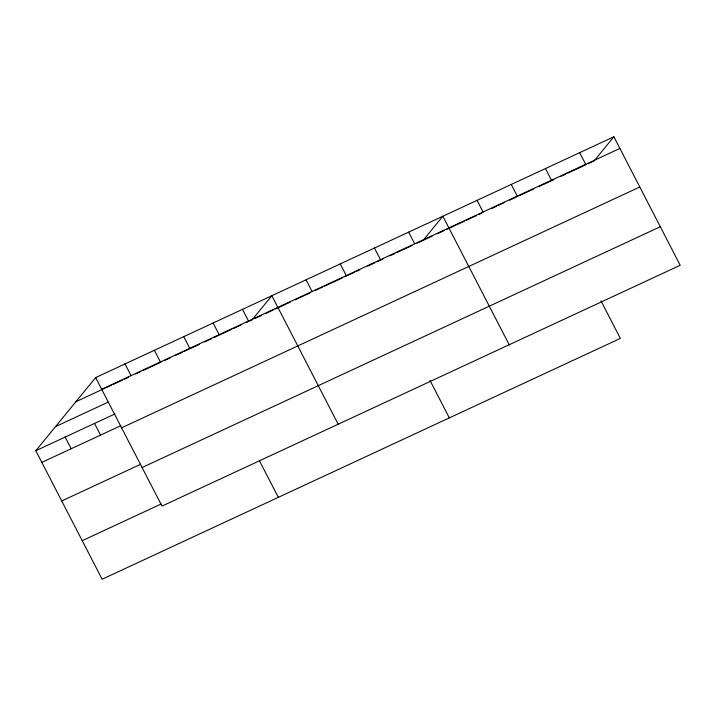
<?xml version="1.0" encoding="UTF-8"?>
<svg xmlns="http://www.w3.org/2000/svg" width="716" height="716" viewBox="0 0 716 716"><rect width="100%" height="100%" fill="white"/><g stroke="black" fill="none" stroke-linecap="round" stroke-linejoin="round"><path stroke-width="1.07" d="M600.957 300.845L620.342 338.417L102.128 579.235L35.8 450.722L95.658 377.583L613.872 136.765L680.2 265.278L161.986 506.096L95.658 377.583M423.102 240.37L442.855 216.232L509.192 344.745M613.872 136.765L594.119 160.903L588.078 163.704M101.681 389.262L619.895 148.436M75.905 401.721L105.27 388.072M106.281 387.607L111.347 385.253M113.37 384.313L122.481 380.071M124.503 379.131L128.558 377.251M135.646 373.958L140.712 371.604M142.735 370.664L160.957 362.189M165.011 360.309L170.077 357.955M175.134 355.601L182.222 352.308M184.254 351.368L199.442 344.315M204.507 341.962L211.587 338.668M213.619 337.719L231.841 329.253M233.872 328.313L240.961 325.019M246.018 322.665L252.095 319.837L271.847 295.708L338.176 424.221M255.111 318.441L261.152 315.631M266.182 313.295L273.217 310.028M275.23 309.088L285.29 304.416M286.302 303.951L290.32 302.08M295.35 299.736L310.44 292.728M315.47 290.392L319.497 288.521M320.5 288.056L322.513 287.116M324.527 286.185L342.633 277.772M344.647 276.832L354.706 272.161M356.711 271.221L359.736 269.825M367.782 266.084L374.817 262.808M376.831 261.877L382.872 259.067M389.907 255.8L394.937 253.455M396.95 252.524L412.04 245.516M417.07 243.171L432.16 236.164M437.19 233.828L444.233 230.552M446.247 229.621L456.307 224.94M457.309 224.475L464.353 221.199M466.367 220.268L476.417 215.597M478.431 214.657L481.447 213.261M491.507 208.58L496.537 206.244M498.551 205.313L504.592 202.503M509.622 200.167L516.657 196.891M518.67 195.96L525.714 192.685M526.716 192.219L533.76 188.943M538.79 186.608L553.88 179.6M560.923 176.324L565.953 173.988M567.967 173.057L586.073 164.635M55.553 426.593L108.206 402.115M35.8 450.722L114.784 414.018M41.823 462.402L120.807 425.698M121.586 427.819L639.8 186.992M61.728 500.958L140.712 464.254M142.081 467.539L660.304 226.721M82.233 540.678L161.216 503.975M579.665 152.66L585.697 164.331M545.467 168.555L551.49 180.226M511.26 184.442L517.292 196.121M477.062 200.337L483.085 212.017M408.657 232.127L414.68 243.807M374.45 248.022L380.482 259.702M429.949 380.321L449.335 417.884M340.252 263.918L346.275 275.597M306.054 279.813L312.078 291.493M242.482 309.348L248.506 321.028M213.117 322.997L219.141 334.676M259.443 460.782L278.327 497.36M183.752 336.645L189.776 348.325M154.388 350.294L160.411 361.965M125.023 363.934L131.046 375.614M94.53 423.433L100.562 435.113M65.165 437.082L71.188 448.753"/></g></svg>
